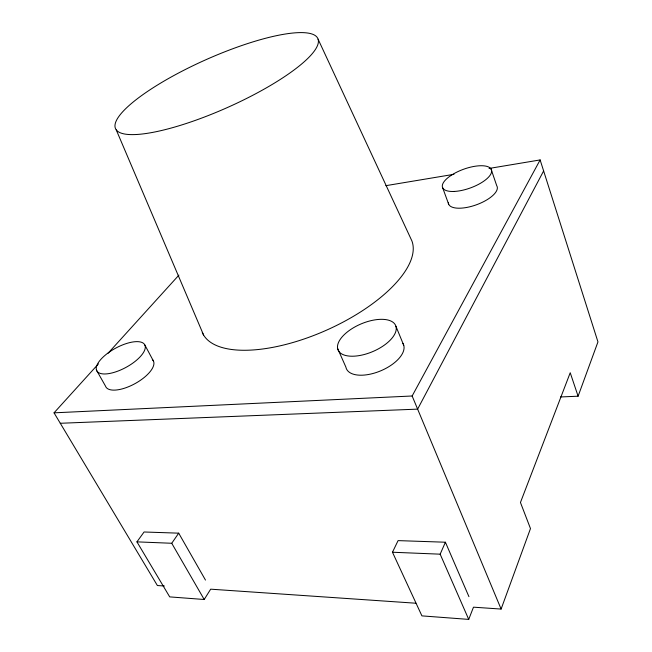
<?xml version="1.0" encoding="UTF-8"?>
<svg xmlns="http://www.w3.org/2000/svg" width="652" height="652" viewBox="0 0 652 652"><rect width="100%" height="100%" fill="white"/><g stroke="black" fill="none" stroke-linecap="round" stroke-linejoin="round"><path stroke-width="0.98" d="M560.443 396.962L578.104 396.204L597.957 341.901L540.133 159.936L489.041 168.46M468.935 596.661L445.406 542.219L398.079 540.614L392.471 552.236L421.917 615.879L468.723 619.4L473.482 607.175L501.111 609.066L530.483 528.576L520.451 502.488L570.223 372.74L578.104 396.204M468.723 619.4L440.165 554.176L445.406 542.219M543.629 170.93L417.63 409.13L60.286 423.278M501.111 609.066L412.145 395.992L540.133 159.936M205.478 580.068L178.705 533.165L144.068 531.991L136.936 541.861L169.707 596.89L204.198 599.49L210.669 589.172L415.862 603.222M136.936 541.861L171.737 543.271L178.705 533.165M164.369 586.001L157.385 585.529L54.043 412.838L98.387 363.922M107.939 353.392L178.901 275.136M385.845 185.673L453.971 174.312M54.043 412.838L412.145 395.992M392.471 552.236L440.165 554.176M171.737 543.271L204.198 599.49M96.455 370.108L105.485 386.074A27.082 11.223 -28.7 0 0 135.795 383.197A27.082 11.223 -28.7 0 0 152.307 359.529M144.883 345.055A27.294 10.913 -28.5 0 1 112.617 372.797A27.294 10.913 -28.5 0 1 104.768 355.568A27.294 10.913 -28.5 0 1 144.883 345.055L153.473 361.102M318.094 39.193A110.742 26.21 -24 0 1 172.967 127.547A110.742 26.21 -24 0 1 158.998 84.092A110.742 26.21 -24 0 1 318.094 39.193L411.852 240.824A114.377 47.995 -24 0 1 324.777 330.939A114.377 47.995 -24 0 1 202.275 332.438M337.614 348.461L345.886 367.092A31.003 15.403 -23 0 0 380.499 370.923A31.003 15.403 -23 0 0 402.912 343.425M116.235 129.878L203.587 335.03M395.943 326.318A31.288 15.012 -23 0 1 356.041 356.025A31.288 15.012 -23 0 1 348.624 330.963A31.288 15.012 -23 0 1 395.943 326.318L403.743 345.267M442.708 187.882L448.731 204.369M491.021 168.95L496.718 185.657A25.811 10.236 -19.8 0 1 475.813 205.005A25.811 10.236 -19.8 0 1 448.299 202.633M453.833 191.46A25.998 9.951 -19.9 0 0 491.632 171.5A25.998 9.951 -19.9 0 0 455.446 172.829A25.998 9.951 -19.9 0 0 453.833 191.46"/></g></svg>
